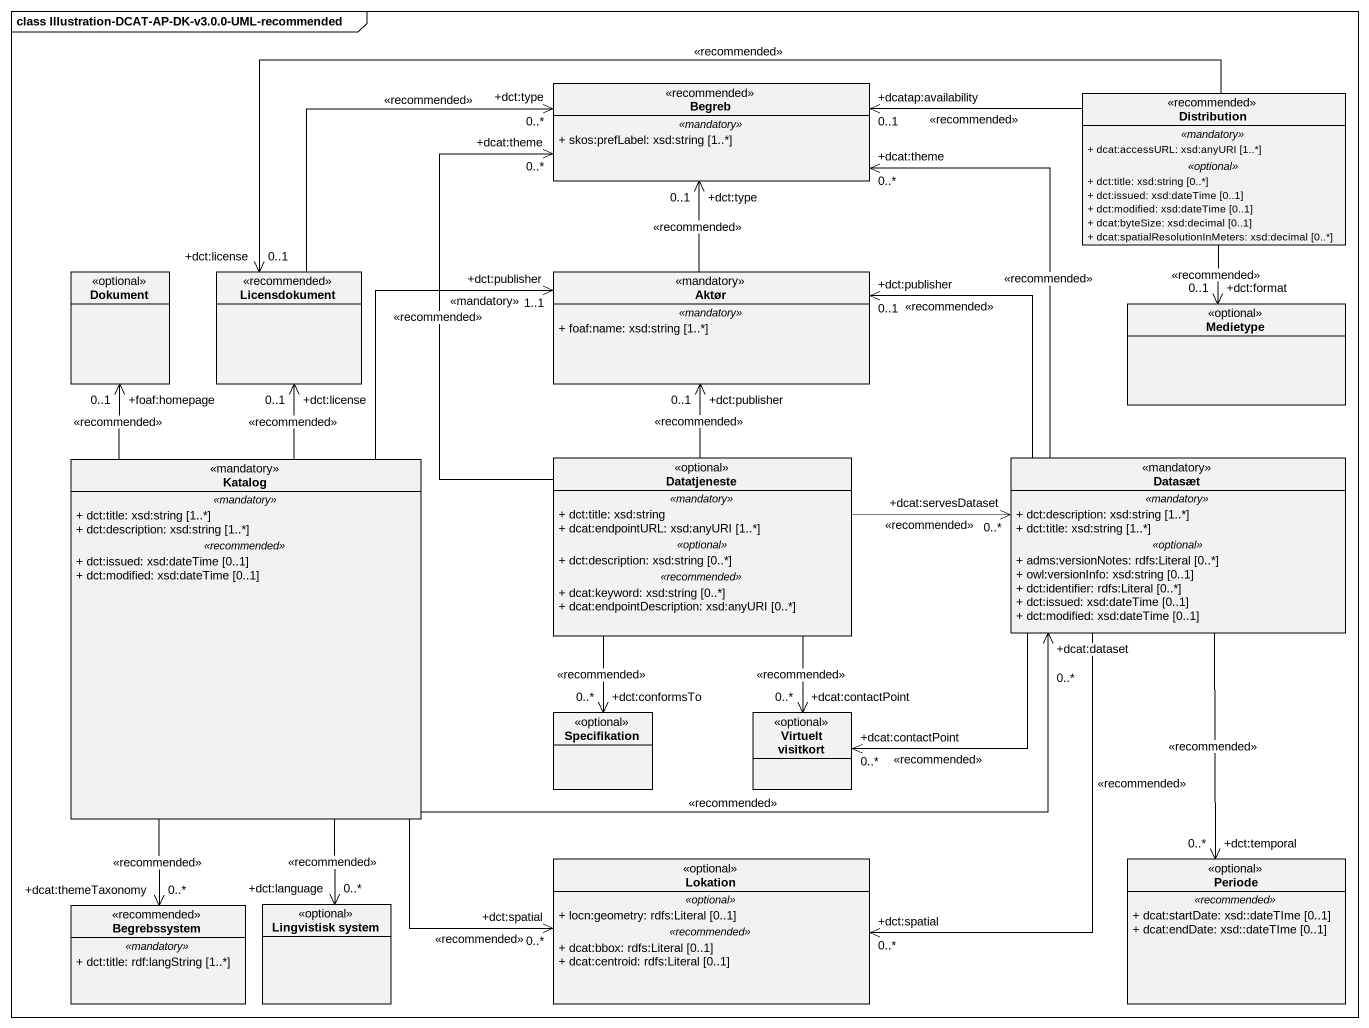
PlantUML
@startuml
mainframe class Illustration-DCAT-AP-DK-v3.0.0-UML-recommended
hide circle
hide empty members
skinparam classAttributeIconSize 0
class Begreb <<recommended>> {
  .. <<mandatory>> ..
  + skos:prefLabel: xsd:string [1..*]
}
class Distribution <<recommended>> {
  .. <<mandatory>> ..
  + dcat:accessURL: xsd:anyURI [1..*]
  .. <<optional>> ..
  + dct:title: xsd:string [0..*]
  + dct:issued: xsd:dateTime [0..1]
  + dct:modified: xsd:dateTime [0..1]
  + dcat:byteSize: xsd:decimal [0..1]
  + dcat:spatialResolutionInMeters: xsd:decimal [0..*]
}
class Dokument <<optional>>
class Licensdokument <<recommended>>
class Aktør <<mandatory>> {
  .. <<mandatory>> ..
  + foaf:name: xsd:string [1..*]
}
class Medietype <<optional>>
class Katalog <<mandatory>> {
  .. <<mandatory>> ..
  + dct:title: xsd:string [1..*]
  + dct:description: xsd:string [1..*]
  .. <<recommended>> ..
  + dct:issued: xsd:dateTime [0..1]
  + dct:modified: xsd:dateTime [0..1]
}
class Datatjeneste <<optional>> {
  .. <<mandatory>> ..
  + dct:title: xsd:string
  + dcat:endpointURL: xsd:anyURI [1..*]
  .. <<optional>> ..
  + dct:description: xsd:string [0..*]
  .. <<recommended>> ..
  + dcat:keyword: xsd:string [0..*]
  + dcat:endpointDescription: xsd:anyURI [0..*]
}
class Datasæt <<mandatory>> {
  .. <<mandatory>> ..
  + dct:description: xsd:string [1..*]
  + dct:title: xsd:string [1..*]
  .. <<optional>> ..
  + adms:versionNotes: rdfs:Literal [0..*]
  + owl:versionInfo: xsd:string [0..1]
  + dct:identifier: rdfs:Literal [0..*]
  + dct:issued: xsd:dateTime [0..1]
  + dct:modified: xsd:dateTime [0..1]
}
class Specifikation <<optional>>
class "Virtuelt visitkort" as Virtuelt_visitkort <<optional>>
class Lokation <<optional>> {
  .. <<optional>> ..
  + locn:geometry: rdfs:Literal [0..1]
  .. <<recommended>> ..
  + dcat:bbox: rdfs:Literal [0..1]
  + dcat:centroid: rdfs:Literal [0..1]
}
class Periode <<optional>> {
  .. <<recommended>> ..
  + dcat:startDate: xsd::dateTIme [0..1]
  + dcat:endDate: xsd::dateTIme [0..1]
}
class Begrebssystem <<recommended>> {
  .. <<mandatory>> ..
  + dct:title: rdf:langString [1..*]
}
class "Lingvistisk system" as Lingvistisk_system <<optional>>
Distribution -left-> "+dcatap:availability\n0..1" Begreb : <<recommended>>
Distribution -left-> "+dct:license\n0..1" Licensdokument : <<recommended>>
Distribution --> "+dct:format\n0..1" Medietype : <<recommended>>
Licensdokument -right-> "+dct:type\n0..*" Begreb : <<recommended>>
Aktør -up-> "+dct:type\n0..1" Begreb : <<recommended>>
Katalog -up-> "+foaf:homepage\n0..1" Dokument : <<recommended>>
Katalog -up-> "+dct:license\n0..1" Licensdokument : <<recommended>>
Katalog -up-> "+dct:publisher\n1..1" Aktør : <<mandatory>>
Katalog -right-> "+dcat:dataset\n0..*" Datasæt : <<recommended>>
Katalog --> "+dct:spatial\n0..*" Lokation : <<recommended>>
Katalog --> "+dcat:themeTaxonomy\n0..*" Begrebssystem : <<recommended>>
Katalog --> "+dct:language\n0..*" Lingvistisk_system : <<recommended>>
Datatjeneste -up-> "+dcat:theme\n0..*" Begreb : <<recommended>>
Datatjeneste -up-> "+dct:publisher\n0..1" Aktør : <<recommended>>
Datatjeneste -right-> "+dcat:servesDataset\n0..*" Datasæt : <<recommended>>
Datatjeneste --> "+dct:conformsTo\n0..*" Specifikation : <<recommended>>
Datatjeneste --> "+dcat:contactPoint\n0..*" Virtuelt_visitkort : <<recommended>>
Datasæt -up-> "+dcat:theme\n0..*" Begreb : <<recommended>>
Datasæt -left-> "+dct:publisher\n0..1" Aktør : <<recommended>>
Datasæt -left-> "+dcat:contactPoint\n0..*" Virtuelt_visitkort : <<recommended>>
Datasæt --> "+dct:spatial\n0..*" Lokation : <<recommended>>
Datasæt --> "+dct:temporal\n0..*" Periode : <<recommended>>
@enduml
